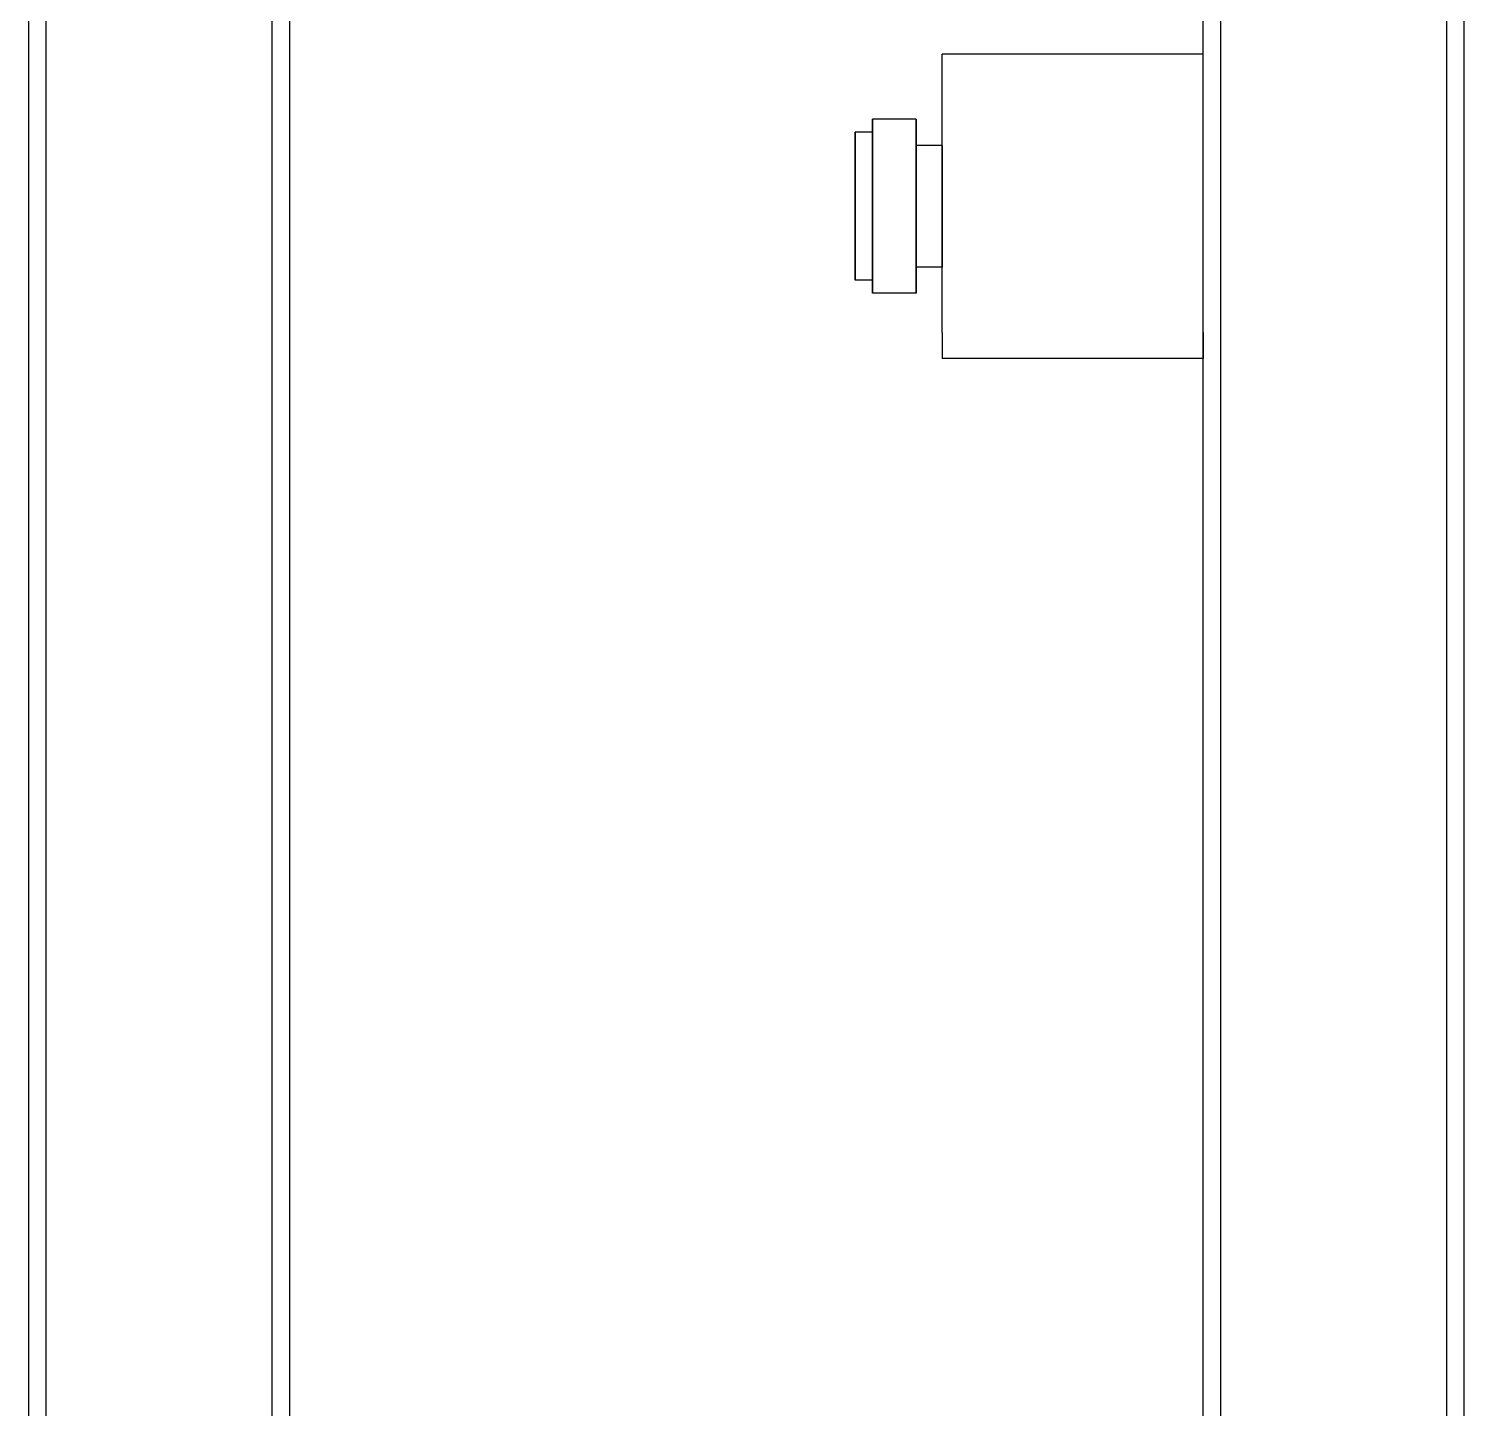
# Model space of a CAD drawing. Header units: millimetres. Extents: x -201 to 3037, y -406 to 3230.
# Drawn here: x 1800 to 2130, y 453.7 to 770.8 of the extents above; entities that cross this region are included whole.
import ezdxf

# ---------------------------------------------------------------- set-up
doc = ezdxf.new("R2010")
doc.units = ezdxf.units.MM
doc.layers.add('HIDDEN', color=8, linetype='Continuous')
doc.layers.add('VISIBLE', color=7, linetype='Continuous')

msp = doc.modelspace()

# ---------------------------------------------------------------- linework, layer by layer
at = {"layer": 'HIDDEN'}
for points in [[(1800, 60), (1800, 880)], [(1800, 60), (1800, 880)], [(1800, 60), (1800, 880)], [(1804, 60), (1804, 880)], [(1804, 60), (1804, 880)], [(1804, 60), (1804, 880)], [(1804, 60), (1804, 880)], [(1856, 60), (1856, 880)], [(1856, 60), (1856, 880)], [(1856, 60), (1856, 880)], [(1856, 60), (1856, 880)], [(1860, 60), (1860, 880)], [(1860, 60), (1860, 880)], [(1860, 60), (1860, 880)], [(2070, 60), (2070, 880)], [(2070, 60), (2070, 880)], [(2070, 60), (2070, 880)], [(2074, 60), (2074, 880)], [(2074, 60), (2074, 880)], [(2074, 60), (2074, 880)], [(2074, 60), (2074, 880)], [(2126, 60), (2126, 880)], [(2126, 60), (2126, 880)], [(2126, 60), (2126, 880)], [(2126, 60), (2126, 880)], [(2130, 60), (2130, 880)], [(2130, 60), (2130, 880)], [(2130, 60), (2130, 880)], [(2010, 759), (2010, 759.67), (2010, 760.34), (2010, 760.98), (2010, 761.6), (2010, 762.19), (2010, 762.74), (2010, 763.24), (2010, 763.69), (2010, 764.08), (2010, 764.41), (2010, 764.66), (2010, 764.85), (2010, 764.96), (2010, 765)], [(2070, 765), (2010, 765)], [(2070, 759), (2070, 759.67), (2070, 760.34), (2070, 760.98), (2070, 761.6), (2070, 762.19), (2070, 762.74), (2070, 763.24), (2070, 763.69), (2070, 764.08), (2070, 764.41), (2070, 764.66), (2070, 764.85), (2070, 764.96), (2070, 765)], [(2010, 701), (2010, 759)], [(2070, 701), (2070, 759)], [(2070, 701), (2070, 759)], [(1994, 750), (1994, 749.5), (1994, 748.02), (1994, 745.64), (1994, 742.47), (1994, 738.68), (1994, 734.45), (1994, 730), (1994, 725.55), (1994, 721.32), (1994, 717.53), (1994, 714.36), (1994, 711.98), (1994, 710.5), (1994, 710)], [(2004, 750), (2004, 749.5), (2004, 748.02), (2004, 745.64), (2004, 742.47), (2004, 738.68), (2004, 734.45), (2004, 730), (2004, 725.55), (2004, 721.32), (2004, 717.53), (2004, 714.36), (2004, 711.98), (2004, 710.5), (2004, 710)], [(1990, 747), (1990, 746.57), (1990, 745.32), (1990, 743.29), (1990, 740.6), (1990, 737.38), (1990, 733.78), (1990, 730), (1990, 726.22), (1990, 722.62), (1990, 719.4), (1990, 716.71), (1990, 714.68), (1990, 713.43), (1990, 713)], [(1994, 730), (1994, 731.9), (1994, 733.78), (1994, 735.61), (1994, 737.38), (1994, 739.04), (1994, 740.6), (1994, 742.02), (1994, 743.29), (1994, 744.39), (1994, 745.32), (1994, 746.05), (1994, 746.57), (1994, 746.89), (1994, 747)], [(1994, 747), (1994, 746.57), (1994, 745.32), (1994, 743.29), (1994, 740.6), (1994, 737.38), (1994, 733.78), (1994, 730), (1994, 726.22), (1994, 722.62), (1994, 719.4), (1994, 716.71), (1994, 714.68), (1994, 713.43), (1994, 713)], [(2004, 730), (2004, 731.57), (2004, 733.12), (2004, 734.62), (2004, 736.07), (2004, 737.45), (2004, 738.73), (2004, 739.9), (2004, 740.95), (2004, 741.85), (2004, 742.61), (2004, 743.21), (2004, 743.65), (2004, 743.91), (2004, 744)], [(2004, 744), (2004, 743.65), (2004, 742.61), (2004, 740.95), (2004, 738.73), (2004, 736.07), (2004, 733.12), (2004, 730), (2004, 726.88), (2004, 723.93), (2004, 721.27), (2004, 719.05), (2004, 717.39), (2004, 716.35), (2004, 716)], [(2010, 730), (2010, 731.57), (2010, 733.12), (2010, 734.62), (2010, 736.07), (2010, 737.45), (2010, 738.73), (2010, 739.9), (2010, 740.95), (2010, 741.85), (2010, 742.61), (2010, 743.21), (2010, 743.65), (2010, 743.91), (2010, 744)], [(2010, 744), (2010, 743.65), (2010, 742.61), (2010, 740.95), (2010, 738.73), (2010, 736.07), (2010, 733.12), (2010, 730), (2010, 726.88), (2010, 723.93), (2010, 721.27), (2010, 719.05), (2010, 717.39), (2010, 716.35), (2010, 716)], [(1994, 713), (1994, 713.11), (1994, 713.43), (1994, 713.95), (1994, 714.68), (1994, 715.61), (1994, 716.71), (1994, 717.98), (1994, 719.4), (1994, 720.96), (1994, 722.62), (1994, 724.39), (1994, 726.22), (1994, 728.1), (1994, 730)], [(2004, 716), (2004, 716.09), (2004, 716.35), (2004, 716.79), (2004, 717.39), (2004, 718.15), (2004, 719.05), (2004, 720.1), (2004, 721.27), (2004, 722.55), (2004, 723.93), (2004, 725.38), (2004, 726.88), (2004, 728.43), (2004, 730)], [(2010, 716), (2010, 716.09), (2010, 716.35), (2010, 716.79), (2010, 717.39), (2010, 718.15), (2010, 719.05), (2010, 720.1), (2010, 721.27), (2010, 722.55), (2010, 723.93), (2010, 725.38), (2010, 726.88), (2010, 728.43), (2010, 730)], [(2010, 701), (2010, 700.33), (2010, 699.66), (2010, 699.02), (2010, 698.4), (2010, 697.81), (2010, 697.26), (2010, 696.76), (2010, 696.31), (2010, 695.92), (2010, 695.59), (2010, 695.34), (2010, 695.15), (2010, 695.04), (2010, 695)], [(2070, 701), (2070, 700.33), (2070, 699.66), (2070, 699.02), (2070, 698.4), (2070, 697.81), (2070, 697.26), (2070, 696.76), (2070, 696.31), (2070, 695.92), (2070, 695.59), (2070, 695.34), (2070, 695.15), (2070, 695.04), (2070, 695)], [(2070, 695), (2010, 695)]]:
    msp.add_lwpolyline(points, dxfattribs=at)
at = {"layer": 'VISIBLE'}
for points in [[(1800, 60), (1800, 880)], [(1860, 60), (1860, 880)], [(2070, 759), (2070, 880)], [(2130, 90), (2130, 880)], [(2010, 759), (2010, 759.67), (2010, 760.34), (2010, 760.98), (2010, 761.6), (2010, 762.19), (2010, 762.74), (2010, 763.24), (2010, 763.69), (2010, 764.08), (2010, 764.41), (2010, 764.66), (2010, 764.85), (2010, 764.96), (2010, 765)], [(2070, 765), (2010, 765)], [(2070, 759), (2070, 759.67), (2070, 760.34), (2070, 760.98), (2070, 761.6), (2070, 762.19), (2070, 762.74), (2070, 763.24), (2070, 763.69), (2070, 764.08), (2070, 764.41), (2070, 764.66), (2070, 764.85), (2070, 764.96), (2070, 765)], [(2010, 701), (2010, 759)], [(2070, 701), (2070, 759)], [(1994, 730), (1994, 732.24), (1994, 734.45), (1994, 736.61), (1994, 738.68), (1994, 740.64), (1994, 742.47), (1994, 744.14), (1994, 745.64), (1994, 746.93), (1994, 748.02), (1994, 748.88), (1994, 749.5), (1994, 749.87), (1994, 750)], [(2004, 750), (1994, 750)], [(2004, 730), (2004, 732.24), (2004, 734.45), (2004, 736.61), (2004, 738.68), (2004, 740.64), (2004, 742.47), (2004, 744.14), (2004, 745.64), (2004, 746.93), (2004, 748.02), (2004, 748.88), (2004, 749.5), (2004, 749.87), (2004, 750)], [(1990, 730), (1990, 731.9), (1990, 733.78), (1990, 735.61), (1990, 737.38), (1990, 739.04), (1990, 740.6), (1990, 742.02), (1990, 743.29), (1990, 744.39), (1990, 745.32), (1990, 746.05), (1990, 746.57), (1990, 746.89), (1990, 747)], [(1994, 747), (1990, 747)], [(2010, 744), (2004, 744)], [(1990, 713), (1990, 713.11), (1990, 713.43), (1990, 713.95), (1990, 714.68), (1990, 715.61), (1990, 716.71), (1990, 717.98), (1990, 719.4), (1990, 720.96), (1990, 722.62), (1990, 724.39), (1990, 726.22), (1990, 728.1), (1990, 730)], [(1994, 710), (1994, 710.13), (1994, 710.5), (1994, 711.12), (1994, 711.98), (1994, 713.07), (1994, 714.36), (1994, 715.86), (1994, 717.53), (1994, 719.36), (1994, 721.32), (1994, 723.39), (1994, 725.55), (1994, 727.76), (1994, 730)], [(2004, 710), (2004, 710.13), (2004, 710.5), (2004, 711.12), (2004, 711.98), (2004, 713.07), (2004, 714.36), (2004, 715.86), (2004, 717.53), (2004, 719.36), (2004, 721.32), (2004, 723.39), (2004, 725.55), (2004, 727.76), (2004, 730)], [(1994, 713), (1990, 713)], [(2010, 716), (2004, 716)], [(2004, 710), (1994, 710)], [(2010, 701), (2010, 700.33), (2010, 699.66), (2010, 699.02), (2010, 698.4), (2010, 697.81), (2010, 697.26), (2010, 696.76), (2010, 696.31), (2010, 695.92), (2010, 695.59), (2010, 695.34), (2010, 695.15), (2010, 695.04), (2010, 695)], [(2070, 90), (2070, 701)], [(2070, 701), (2070, 700.33), (2070, 699.66), (2070, 699.02), (2070, 698.4), (2070, 697.81), (2070, 697.26), (2070, 696.76), (2070, 696.31), (2070, 695.92), (2070, 695.59), (2070, 695.34), (2070, 695.15), (2070, 695.04), (2070, 695)], [(2070, 695), (2010, 695)]]:
    msp.add_lwpolyline(points, dxfattribs=at)

doc.saveas('drawing.dxf')
